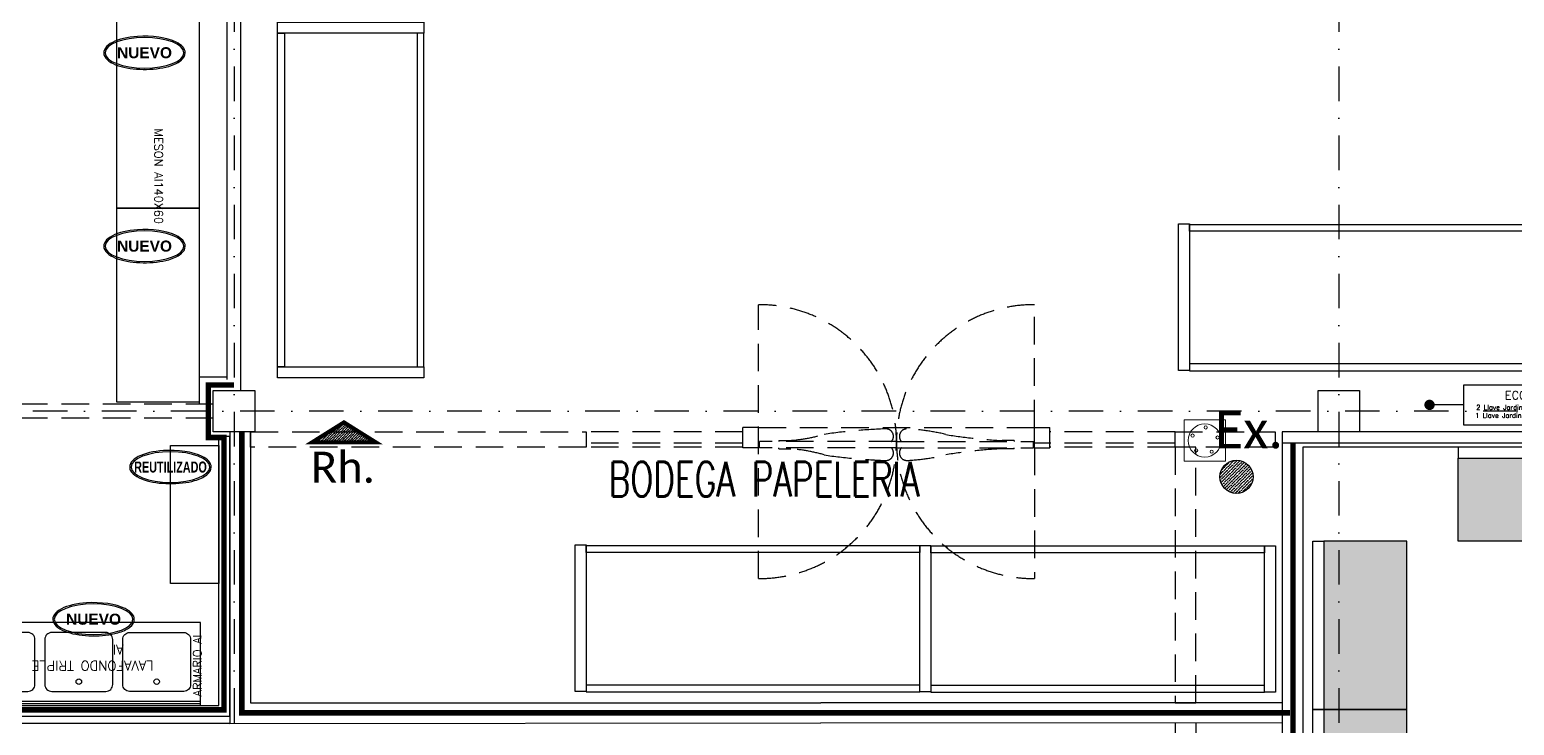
# Model space of a CAD drawing. Header units: millimetres. Extents: x 340 to 1003762, y 22 to 362022.
# Drawn here: x 626740 to 637491, y 288784 to 293820 of the extents above; entities that cross this region are included whole.
import ezdxf
from ezdxf.enums import TextEntityAlignment as Align

# ---------------------------------------------------------------- set-up
doc = ezdxf.new("R2010")
doc.units = ezdxf.units.MM
for name, pattern in [('LSBB_P_002 - PLANTA 1° NIVEL SALA DE VENTAS$0$000_ALTILLO PROPUESTA$0$HIDDEN', [0.375, 0.25, -0.125]), ('LSBB_P_002 - PLANTA 1° NIVEL SALA DE VENTAS$0$CONTINUOS', [0]), ('LSBB_P_002 - PLANTA 1° NIVEL SALA DE VENTAS$0$DASHDOT2', [0.5, 0.25, -0.125, 0, -0.125]), ('LSBB_P_002 - PLANTA 1° NIVEL SALA DE VENTAS$0$DASHED', [0.75, 0.5, -0.25])]:
    doc.linetypes.add(name, pattern=pattern)
for name, color, linetype in [('A-DEMOLICION SV', 40, 'Continuous'), ('LSBB_P_002 - PLANTA 1° NIVEL SALA DE VENTAS$0$A- TABIQUE TIPO SHAFT', 3, 'Continuous'), ('LSBB_P_002 - PLANTA 1° NIVEL SALA DE VENTAS$0$A-ACTIVOS NUEVOS', 20, 'Continuous'), ('LSBB_P_002 - PLANTA 1° NIVEL SALA DE VENTAS$0$A-ACTIVOS REUTILIZADOS', 7, 'Continuous'), ('LSBB_P_002 - PLANTA 1° NIVEL SALA DE VENTAS$0$A-Artefactos', 8, 'Continuous'), ('LSBB_P_002 - PLANTA 1° NIVEL SALA DE VENTAS$0$A-DEMOLICIONES', 30, 'LSBB_P_002 - PLANTA 1° NIVEL SALA DE VENTAS$0$DASHED'), ('LSBB_P_002 - PLANTA 1° NIVEL SALA DE VENTAS$0$A-Equipamiento acero inox', 8, 'Continuous'), ('LSBB_P_002 - PLANTA 1° NIVEL SALA DE VENTAS$0$A-GONDOLAS', 1, 'Continuous'), ('LSBB_P_002 - PLANTA 1° NIVEL SALA DE VENTAS$0$A-LAYOUT', 7, 'Continuous'), ('LSBB_P_002 - PLANTA 1° NIVEL SALA DE VENTAS$0$A-MOBILIARIO', 8, 'Continuous'), ('LSBB_P_002 - PLANTA 1° NIVEL SALA DE VENTAS$0$A-PANEL CAMARA NUEVO', 10, 'LSBB_P_002 - PLANTA 1° NIVEL SALA DE VENTAS$0$CONTINUOS'), ('LSBB_P_002 - PLANTA 1° NIVEL SALA DE VENTAS$0$A-PILETAS NUEVAS', 8, 'Continuous'), ('LSBB_P_002 - PLANTA 1° NIVEL SALA DE VENTAS$0$A-SE CONSTRUYE RELLENO', 10, 'LSBB_P_002 - PLANTA 1° NIVEL SALA DE VENTAS$0$CONTINUOS'), ('LSBB_P_002 - PLANTA 1° NIVEL SALA DE VENTAS$0$A-TABIQUES', 3, 'Continuous'), ('LSBB_P_002 - PLANTA 1° NIVEL SALA DE VENTAS$0$A-Textos', 2, 'Continuous'), ('LSBB_P_002 - PLANTA 1° NIVEL SALA DE VENTAS$0$E-TABIQUE-CAMARA', 1, 'Continuous'), ('LSBB_P_002 - PLANTA 1° NIVEL SALA DE VENTAS$0$EJES', 8, 'LSBB_P_002 - PLANTA 1° NIVEL SALA DE VENTAS$0$DASHDOT2'), ('LSBB_P_002 - PLANTA 1° NIVEL SALA DE VENTAS$0$ESTRUCTURA', 5, 'Continuous'), ('LSBB_P_002 - PLANTA 1° NIVEL SALA DE VENTAS$0$LLAVES ECOLAB', 90, 'Continuous'), ('LSBB_P_002 - PLANTA 1° NIVEL SALA DE VENTAS$0$N- EXTINTOR O RH', 1, 'Continuous'), ('LSBB_P_002 - PLANTA 1° NIVEL SALA DE VENTAS$0$RACKS BODEGAS', 2, 'Continuous'), ('LSBB_P_002 - PLANTA 1° NIVEL SALA DE VENTAS$0$TABIQUE', 3, 'Continuous')]:
    doc.layers.add(name, color=color, linetype=linetype)
doc.layers.add('LSBB_P_002 - PLANTA 1° NIVEL SALA DE VENTAS$0$LAYOUT$0$A-SALA-HATCH-VINOS Y LICORES', color=7, linetype='Continuous', true_color=0x008542)
doc.styles.add('LSBB_P_002 - PLANTA 1° NIVEL SALA DE VENTAS$0$ARIAL', font='')
doc.styles.add('LSBB_P_002 - PLANTA 1° NIVEL SALA DE VENTAS$0$Estilo1', font='GOTHIC.TTF', dxfattribs={"height": 0.24})
doc.styles.add('LSBB_P_002 - PLANTA 1° NIVEL SALA DE VENTAS$0$ROMANS', font='romans')
doc.styles.add('LSBB_P_002 - PLANTA 1° NIVEL SALA DE VENTAS$0$STANDARD', font='txt')
doc.styles.get('LSBB_P_002 - PLANTA 1° NIVEL SALA DE VENTAS$0$ARIAL').set_extended_font_data('Arial', bold=True)

# ---------------------------------------------------------------- blocks, each defined once
blk = doc.blocks.new('LSBB_P_002 - PLANTA 1° NIVEL SALA DE VENTAS$0$ARM')
at = {"layer": 'LSBB_P_002 - PLANTA 1° NIVEL SALA DE VENTAS$0$A-Equipamiento acero inox'}
blk.add_lwpolyline([(30.939, 22.141), (31.939, 22.141), (31.939, 21.791), (30.939, 21.791), (30.939, 22.141)], dxfattribs=at)
blk = doc.blocks.new('LSBB_P_002 - PLANTA 1° NIVEL SALA DE VENTAS$0$A$C6D5A0C58')
at = {"layer": 'LSBB_P_002 - PLANTA 1° NIVEL SALA DE VENTAS$0$A-ACTIVOS REUTILIZADOS', "extrusion": (0, 0, -1)}
blk.add_ellipse((0, 0), major_axis=(0.285, 0), ratio=0.388575, dxfattribs=at)
at = {"layer": 'LSBB_P_002 - PLANTA 1° NIVEL SALA DE VENTAS$0$A-ACTIVOS REUTILIZADOS'}
blk.add_open_spline([(0.295, 0), (0.295, -0.021), (0.283, -0.041), (0.241, -0.074), (0.211, -0.088), (0.069, -0.129), (-0.089, -0.127), (-0.245, -0.075), (-0.284, -0.048), (-0.303, 0.019), (-0.278, 0.052), (-0.188, 0.099), (-0.122, 0.114), (0.052, 0.126), (0.163, 0.11), (0.27, 0.057), (0.295, 0.03), (0.295, 0)], degree=3, knots=[0, 0, 0, 0, 0.461791, 0.461791, 0.923583, 0.923583, 2.283227, 2.283227, 3.034626, 3.034626, 3.786024, 3.786024, 4.537423, 4.537423, 5.618495, 5.618495, 6.283185, 6.283185, 6.283185, 6.283185], dxfattribs=at)
at = {"layer": 'LSBB_P_002 - PLANTA 1° NIVEL SALA DE VENTAS$0$A-ACTIVOS REUTILIZADOS', "style": 'LSBB_P_002 - PLANTA 1° NIVEL SALA DE VENTAS$0$ARIAL', "width": 0.7}
blk.add_text('REUTILIZADO', height=0.08, dxfattribs=at).set_placement((0, 0), align=Align.MIDDLE_CENTER)
blk = doc.blocks.new('LSBB_P_002 - PLANTA 1° NIVEL SALA DE VENTAS$0$A$C73AD46B8')
for p, q in [((0.569, 0), (0.569, 1.764)), ((0.587, 0), (0.587, 1.764))]:
    blk.add_line(p, q)
blk.add_lwpolyline([(0.6, 0), (0.6, 1.764), (0, 1.764), (0, 0), (0.6, 0)])
for points in [[(0.498, 1.642), (0.498, 1.25, -0.414214), (0.448, 1.2), (0.122, 1.2, -0.414214), (0.072, 1.25), (0.072, 1.642, -0.414214), (0.122, 1.692), (0.448, 1.692, -0.414214)], [(0.498, 0.686), (0.498, 1.078, 0.414214), (0.448, 1.128), (0.122, 1.128, 0.414214), (0.072, 1.078), (0.072, 0.686, 0.414214), (0.122, 0.636), (0.448, 0.636, 0.414214)], [(0.498, 0.122), (0.498, 0.514, 0.414214), (0.448, 0.564), (0.122, 0.564, 0.414214), (0.072, 0.514), (0.072, 0.122, 0.414214), (0.122, 0.072), (0.448, 0.072, 0.414214)]]:
    blk.add_lwpolyline(points, format="xyb", close=True)
for centre in [(0.428, 1.446), (0.428, 0.882), (0.428, 0.318)]:
    blk.add_circle(centre, 0.02)
at = {"insert": (0.348, 2.206), "char_height": 0.07, "width": 1.7605, "attachment_point": 1, "rotation": 270, "style": 'LSBB_P_002 - PLANTA 1° NIVEL SALA DE VENTAS$0$ROMANS'}
blk.add_mtext('\\pi0.78383;LAVAFONDO TRIPLE\\P\\pi0.42358;            AI', dxfattribs=at)
blk = doc.blocks.new('LSBB_P_002 - PLANTA 1° NIVEL SALA DE VENTAS$0$A$C529333AF')
at = {"layer": 'LSBB_P_002 - PLANTA 1° NIVEL SALA DE VENTAS$0$A-ACTIVOS NUEVOS', "extrusion": (0, 0, -1)}
blk.add_ellipse((0, 0), major_axis=(0.285, 0), ratio=0.388575, dxfattribs=at)
at = {"layer": 'LSBB_P_002 - PLANTA 1° NIVEL SALA DE VENTAS$0$A-ACTIVOS NUEVOS'}
blk.add_open_spline([(0.295, 0), (0.295, -0.021), (0.283, -0.041), (0.241, -0.074), (0.211, -0.088), (0.069, -0.129), (-0.089, -0.127), (-0.245, -0.075), (-0.284, -0.048), (-0.303, 0.019), (-0.278, 0.052), (-0.188, 0.099), (-0.122, 0.114), (0.052, 0.126), (0.163, 0.11), (0.27, 0.057), (0.295, 0.03), (0.295, 0)], degree=3, knots=[0, 0, 0, 0, 0.461791, 0.461791, 0.923583, 0.923583, 2.283227, 2.283227, 3.034626, 3.034626, 3.786024, 3.786024, 4.537423, 4.537423, 5.618495, 5.618495, 6.283185, 6.283185, 6.283185, 6.283185], dxfattribs=at)
at = {"layer": 'LSBB_P_002 - PLANTA 1° NIVEL SALA DE VENTAS$0$A-ACTIVOS NUEVOS', "insert": (0, 0), "char_height": 0.08, "attachment_point": 5, "style": 'LSBB_P_002 - PLANTA 1° NIVEL SALA DE VENTAS$0$ARIAL'}
blk.add_mtext_dynamic_manual_height_columns('NUEVO', width=0.53655, gutter_width=0.7, heights=[0], dxfattribs=at)
blk = doc.blocks.new('LSBB_P_002 - PLANTA 1° NIVEL SALA DE VENTAS$0$LLAVE ECOLAB')
at = {"layer": 'LSBB_P_002 - PLANTA 1° NIVEL SALA DE VENTAS$0$LLAVES ECOLAB', "color": 8}
blk.add_lwpolyline([(-1.501, 0.544), (-1.501, 1.437), (-1.209, 1.437), (-1.209, 0.544)], close=True, dxfattribs=at)
for points in [[(-1.355, 0.544), (-1.355, 0.295)], [(-1.355, 0.511), (-1.355, 0.295)]]:
    blk.add_lwpolyline(points, dxfattribs=at)
at = {"layer": 'LSBB_P_002 - PLANTA 1° NIVEL SALA DE VENTAS$0$LLAVES ECOLAB', "color": 8, "const_width": 0.035}
blk.add_lwpolyline([(-1.375, 0.295, 1), (-1.335, 0.295, 1)], format="xyb", close=True, dxfattribs=at)
blk.add_lwpolyline([(-1.375, 0.295, 1), (-1.335, 0.295, 1)], format="xyb", close=True, dxfattribs=at)
at = {"layer": 'LSBB_P_002 - PLANTA 1° NIVEL SALA DE VENTAS$0$A-MOBILIARIO', "ltscale": 0.25, "insert": (-1.352, 0.992), "char_height": 0.06, "width": 1.14638, "attachment_point": 5, "rotation": 90, "style": 'LSBB_P_002 - PLANTA 1° NIVEL SALA DE VENTAS$0$ROMANS'}
blk.add_mtext('\\A1;ECOLAB\\P{\\H0.58333x;2 Llave Jardin 1/2" agua fria\\P1 Llave Jardin 1/2" a caliente}', dxfattribs=at)
blk = doc.blocks.new('LSBB_P_002 - PLANTA 1° NIVEL SALA DE VENTAS$0$1208_Sala de Ventas$0$G. 122 X 60')
h = blk.add_hatch(color=256)
h.dxf.hatch_style = 1
h.paths.add_polyline_path([(-0.005, 0), (0.595, 0), (0.595, 1.22), (-0.005, 1.22)])
at = {"layer": 'LSBB_P_002 - PLANTA 1° NIVEL SALA DE VENTAS$0$A-GONDOLAS'}
for points in [[(-0.005, 0), (-0.085, 0), (-0.085, 1.22), (-0.005, 1.22)], [(-0.005, 0), (0.595, 0), (0.595, 1.22), (-0.005, 1.22)]]:
    blk.add_lwpolyline(points, close=True, dxfattribs=at)
blk = doc.blocks.new('LSBB_P_002 - PLANTA 1° NIVEL SALA DE VENTAS$0$SVLY')
at = {"layer": 'LSBB_P_002 - PLANTA 1° NIVEL SALA DE VENTAS$0$LAYOUT$0$A-SALA-HATCH-VINOS Y LICORES', "xscale": -1, "rotation": 90}
blk.add_blockref('LSBB_P_002 - PLANTA 1° NIVEL SALA DE VENTAS$0$1208_Sala de Ventas$0$G. 122 X 60', (1061.523, 304.821), dxfattribs=at)
at = {"layer": 'LSBB_P_002 - PLANTA 1° NIVEL SALA DE VENTAS$0$LAYOUT$0$A-SALA-HATCH-VINOS Y LICORES'}
for p in [(1059.336, 303.006), (1059.336, 301.786)]:
    blk.add_blockref('LSBB_P_002 - PLANTA 1° NIVEL SALA DE VENTAS$0$1208_Sala de Ventas$0$G. 122 X 60', p, dxfattribs=at)
blk = doc.blocks.new('LSBB_P_002 - PLANTA 1° NIVEL SALA DE VENTAS$0$A$C1DC406FA')
at = {"layer": 'LSBB_P_002 - PLANTA 1° NIVEL SALA DE VENTAS$0$N- EXTINTOR O RH', "linetype": 'ByBlock'}
h = blk.add_hatch(dxfattribs=at)
h.set_pattern_fill('ANSI36,_I', color=256, scale=0.105, style=2)
h.set_pattern_definition([(45, (7209.541527, -17711.555046), (0.006960582377, 0.0255221353835), [0.0328125, -0.0065625, 0, -0.0065625])])
h.paths.add_polyline_path([(0.283, 0.545), (0.513, 0.401), (0.053, 0.401)])
at = {"layer": 'LSBB_P_002 - PLANTA 1° NIVEL SALA DE VENTAS$0$N- EXTINTOR O RH', "const_width": 0.03}
blk.add_lwpolyline([(0.283, 0.545), (0.283, 0.545), (0.513, 0.401), (0.053, 0.401)], close=True, dxfattribs=at)
at = {"layer": 'LSBB_P_002 - PLANTA 1° NIVEL SALA DE VENTAS$0$N- EXTINTOR O RH', "insert": (0.276, 0.219), "char_height": 0.225, "width": 5.00739, "attachment_point": 5, "style": 'LSBB_P_002 - PLANTA 1° NIVEL SALA DE VENTAS$0$STANDARD'}
blk.add_mtext('{\\fCalibri|b0|i0|c0|p34;Rh.}', dxfattribs=at)
blk = doc.blocks.new('LSBB_P_002 - PLANTA 1° NIVEL SALA DE VENTAS$0$RH. EXISTENTE')
at = {"layer": 'LSBB_P_002 - PLANTA 1° NIVEL SALA DE VENTAS$0$N- EXTINTOR O RH', "color": 20}
blk.add_blockref('LSBB_P_002 - PLANTA 1° NIVEL SALA DE VENTAS$0$A$C1DC406FA', (851.952, 304.54), dxfattribs=at)
blk = doc.blocks.new('LSBB_P_002 - PLANTA 1° NIVEL SALA DE VENTAS$0$A$C733336A8')
at = {"layer": 'LSBB_P_002 - PLANTA 1° NIVEL SALA DE VENTAS$0$N- EXTINTOR O RH', "linetype": 'ByBlock'}
h = blk.add_hatch(dxfattribs=at)
h.set_pattern_fill('ANSI36,_I', color=256, scale=0.126, style=2)
h.set_pattern_definition([(45, (8652.443333, -21254.299438), (0.008352698853, 0.03062656246), [0.039375, -0.007875, 0, -0.007875])])
edge = h.paths.add_edge_path()
edge.add_arc((0.172, 0.12), 0.12, 0, 360)
at = {"layer": 'LSBB_P_002 - PLANTA 1° NIVEL SALA DE VENTAS$0$N- EXTINTOR O RH'}
blk.add_circle((0.172, 0.12), 0.12, dxfattribs=at)
at = {"layer": 'LSBB_P_002 - PLANTA 1° NIVEL SALA DE VENTAS$0$N- EXTINTOR O RH', "insert": (0.262, 0.46), "char_height": 0.27, "width": 6.00887, "attachment_point": 5, "style": 'LSBB_P_002 - PLANTA 1° NIVEL SALA DE VENTAS$0$STANDARD'}
blk.add_mtext('{\\fCalibri|b0|i0|c0|p34;Ex.}', dxfattribs=at)
blk = doc.blocks.new('LSBB_P_002 - PLANTA 1° NIVEL SALA DE VENTAS$0$EXTINTORES EXISTENTES')
at = {"layer": 'LSBB_P_002 - PLANTA 1° NIVEL SALA DE VENTAS$0$N- EXTINTOR O RH', "color": 20}
blk.add_blockref('LSBB_P_002 - PLANTA 1° NIVEL SALA DE VENTAS$0$A$C733336A8', (858.446, 304.568), dxfattribs=at)
blk = doc.blocks.new('LSBB_P_002 - PLANTA 1° NIVEL SALA DE VENTAS$0$A$C69995B83')
at = {"linetype": 'Continuous', "lineweight": 20}
for p, q in [((0, 0), (-0.3, 0)), ((-0.3, 0), (-0.3, -0.3)), ((0, -0.3), (0, 0)), ((-0.3, -0.3), (0, -0.3))]:
    blk.add_line(p, q, dxfattribs=at)
at = {"linetype": 'Continuous', "lineweight": 20, "const_width": 0.00333}
blk.add_lwpolyline([(-0.3, -0.3), (-0.3, 0), (0, 0), (0, -0.3)], close=True, dxfattribs=at)
at = {"linetype": 'Continuous', "lineweight": 20}
for centre, radius in [((-0.15, -0.15), 0.12), ((-0.186, -0.062), 0.0117), ((-0.078, -0.088), 0.0117), ((-0.245, -0.157), 0.0117), ((-0.245, -0.157), 0.0117), ((-0.069, -0.2), 0.0117), ((-0.172, -0.243), 0.0117)]:
    blk.add_circle(centre, radius, dxfattribs=at)
blk = doc.blocks.new('LSBB_P_002 - PLANTA 1° NIVEL SALA DE VENTAS$0$DEMOL')
at = {"layer": 'LSBB_P_002 - PLANTA 1° NIVEL SALA DE VENTAS$0$A-DEMOLICIONES', "linetype": 'LSBB_P_002 - PLANTA 1° NIVEL SALA DE VENTAS$0$000_ALTILLO PROPUESTA$0$HIDDEN', "ltscale": 0.8}
for p, q in [((1055.236, 303.955), (1055.236, 305.937)), ((1057.236, 305.049), (1057.236, 305.937)), ((1051.189, 305.216), (1051.189, 305.416)), ((1051.189, 305.416), (1051.389, 305.416)), ((1051.289, 305.216), (1047.235, 305.216)), ((1051.289, 305.116), (1047.235, 305.116)), ((1051.559, 305.016), (1053.989, 305.016)), ((1051.559, 304.906), (1051.559, 305.016)), ((1055.124, 305.016), (1053.989, 305.016)), ((1053.989, 305.016), (1053.989, 304.906)), ((1055.124, 305.016), (1053.989, 305.016)), ((1053.989, 305.016), (1053.989, 304.906)), ((1055.124, 304.902), (1055.124, 305.049)), ((1055.236, 305.049, 0.012), (1055.124, 305.049, 0.012)), ((1055.236, 305.049), (1057.236, 305.049)), ((1055.236, 304.902), (1055.236, 305.049)), ((1057.236, 304.902), (1057.236, 305.049)), ((1057.236, 305.049, 0.012), (1057.347, 305.049, 0.012)), ((1057.347, 304.902), (1057.347, 305.049)), ((1058.253, 305.016), (1057.347, 305.016)), ((1058.253, 305.016), (1058.977, 305.016)), ((1058.253, 304.906), (1058.253, 305.016)), ((1058.977, 305.016), (1058.977, 304.906)), ((1053.989, 304.906), (1051.559, 304.906)), ((1055.124, 304.936), (1053.989, 304.936)), ((1055.124, 304.906), (1053.989, 304.906)), ((1055.236, 304.902), (1055.124, 304.902)), ((1056.236, 304.946), (1055.245, 304.946)), ((1055.245, 304.902), (1055.245, 304.946)), ((1056.236, 304.902), (1055.245, 304.902)), ((1055.383, 304.954), (1055.47, 304.954)), ((1055.383, 304.954), (1055.383, 304.946)), ((1055.383, 304.894), (1055.383, 304.902)), ((1055.383, 304.894), (1055.47, 304.894)), ((1056.236, 304.946), (1057.227, 304.946)), ((1056.236, 304.902), (1056.236, 304.946)), ((1056.236, 304.902), (1056.236, 304.946)), ((1056.236, 304.902), (1057.227, 304.902)), ((1057.088, 304.954), (1057.002, 304.954)), ((1057.088, 304.894), (1057.002, 304.894)), ((1057.088, 304.954), (1057.088, 304.946)), ((1057.088, 304.894), (1057.088, 304.902)), ((1057.227, 304.902), (1057.227, 304.946)), ((1058.253, 304.936), (1057.236, 304.936)), ((1057.236, 304.902), (1057.236, 303.955)), ((1057.236, 304.902), (1057.347, 304.902)), ((1058.253, 304.906), (1057.347, 304.906)), ((1058.977, 304.906), (1058.253, 304.906)), ((1058.404, 304.906), (1058.254, 304.906)), ((1058.254, 304.906), (1058.254, 303.056)), ((1058.404, 303.056), (1058.404, 304.906)), ((1058.254, 303.056), (1058.404, 303.056)), ((1058.254, 302.908), (1058.253, 297.01)), ((1058.404, 302.908), (1058.403, 297.01))]:
    blk.add_line(p, q, dxfattribs=at)
for centre, radius, start, end in [((1055.245, 304.946), 0.991, 269.4883, 90.5117), ((1057.227, 304.946), 0.991, 89.4883, 270.5117), ((1055.373, 306.181, 0.012), 1.23, 274.5376, 286.0166), ((1056.301, 300.934, 0.012), 4.107, 91.932, 98.2415), ((1056.16, 304.984, 0.012), 0.0541, 315.4476, 87.9321), ((1056.311, 304.984, 0.012), 0.0541, 92.0679, 224.5524), ((1056.221, 303.392, 0.012), 1.649, 76.971, 86.9312), ((1057.163, 308.382, 0.012), 3.432, 260.4367, 267.3083), ((1055.373, 303.668, 0.012), 1.23, 73.9834, 85.4624), ((1056.16, 304.864, 0.012), 0.0541, 272.0679, 44.5524), ((1056.311, 304.864, 0.012), 0.0541, 135.4476, 267.9321), ((1057.163, 301.466, 0.012), 3.432, 92.6917, 99.5633), ((1056.301, 308.914, 0.012), 4.107, 261.7585, 268.068), ((1056.221, 306.456, 0.012), 1.649, 273.0688, 283.029)]:
    blk.add_arc(centre, radius, start, end, dxfattribs=at)
blk = doc.blocks.new('LSBB_P_002 - PLANTA 1° NIVEL SALA DE VENTAS', base_point=(223.57, 14.22))
at = {"layer": 'LSBB_P_002 - PLANTA 1° NIVEL SALA DE VENTAS$0$A- TABIQUE TIPO SHAFT'}
blk.add_lwpolyline([(851.409, 302.906), (847.088, 302.906), (847.088, 302.958), (851.409, 302.958)], close=True, dxfattribs=at)
at = {"layer": 'LSBB_P_002 - PLANTA 1° NIVEL SALA DE VENTAS$0$A-Equipamiento acero inox'}
for points in [[(850.589, 308.035), (850.589, 306.635), (851.189, 306.635), (851.189, 308.035)], [(850.589, 306.635), (850.589, 305.235), (851.189, 305.235), (851.189, 306.635)]]:
    blk.add_lwpolyline(points, close=True, dxfattribs=at)
at = {"layer": 'LSBB_P_002 - PLANTA 1° NIVEL SALA DE VENTAS$0$A-PANEL CAMARA NUEVO'}
for points in [[(849.275, 303.036), (851.329, 303.036), (851.329, 303.036), (851.329, 304.986)], [(851.329, 304.986), (851.409, 304.986)], [(851.409, 302.956), (847.088, 302.956), (847.088, 303.036)]]:
    blk.add_lwpolyline(points, dxfattribs=at)
blk.add_lwpolyline([(851.409, 302.956), (851.409, 304.986)], close=True, dxfattribs=at)
at = {"layer": 'LSBB_P_002 - PLANTA 1° NIVEL SALA DE VENTAS$0$A-SE CONSTRUYE RELLENO', "const_width": 0.04}
for points in [[(847.126, 303.135), (847.126, 303.004), (851.366, 303.004), (851.366, 304.976), (851.253, 304.976), (851.253, 305.356), (851.431, 305.356), (851.44, 305.356)], [(859.085, 302.982), (851.496, 302.983), (851.496, 305.016)], [(859.107, 304.936), (859.107, 296.906)]]:
    blk.add_lwpolyline(points, dxfattribs=at)
at = {"layer": 'LSBB_P_002 - PLANTA 1° NIVEL SALA DE VENTAS$0$A-TABIQUES'}
for points in [[(851.559, 305.016), (851.559, 303.056), (855.689, 303.056)], [(851.409, 304.906), (851.409, 302.906), (855.689, 302.909)], [(859.028, 303.056), (855.689, 303.056)], [(859.028, 302.908), (855.689, 302.909)]]:
    blk.add_lwpolyline(points, dxfattribs=at)
at = {"layer": 'LSBB_P_002 - PLANTA 1° NIVEL SALA DE VENTAS$0$E-TABIQUE-CAMARA'}
for p, q in [((851.489, 305.316), (851.489, 315.099)), ((851.389, 305.396), (851.389, 309.616))]:
    blk.add_line(p, q, dxfattribs=at)
at = {"layer": 'LSBB_P_002 - PLANTA 1° NIVEL SALA DE VENTAS$0$EJES'}
for p, q in [((851.439, 330.166), (851.439, 242.519)), ((859.439, 330.166), (859.439, 242.519)), ((879.738, 305.166), (769.057, 305.166))]:
    blk.add_line(p, q, dxfattribs=at)
at = {"layer": 'LSBB_P_002 - PLANTA 1° NIVEL SALA DE VENTAS$0$ESTRUCTURA'}
for points in [[(851.589, 305.316), (851.589, 305.016), (851.289, 305.016), (851.289, 305.316)], [(859.589, 305.316), (859.589, 305.016), (859.289, 305.016), (859.289, 305.316)]]:
    blk.add_lwpolyline(points, close=True, dxfattribs=at)
at = {"layer": 'LSBB_P_002 - PLANTA 1° NIVEL SALA DE VENTAS$0$RACKS BODEGAS', "color": 2}
for points in [[(852.814, 307.902), (851.754, 307.902), (851.754, 307.982), (852.814, 307.982)], [(851.754, 307.902), (851.804, 307.902), (851.804, 305.487), (851.754, 305.487)], [(852.814, 307.902), (852.764, 307.902), (852.764, 305.487), (852.814, 305.487)], [(858.278, 305.462), (858.278, 306.522), (858.358, 306.522), (858.358, 305.462)], [(860.773, 306.519), (860.773, 306.469), (858.358, 306.469), (858.358, 306.519)], [(852.814, 305.407), (851.754, 305.407), (851.754, 305.487), (852.814, 305.487)], [(860.773, 305.459), (860.773, 305.509), (858.358, 305.509), (858.358, 305.459)], [(853.91, 303.138), (853.91, 304.198), (853.99, 304.198), (853.99, 303.138)], [(856.405, 304.194), (856.405, 304.144), (853.99, 304.144), (853.99, 304.194)], [(856.405, 303.134), (856.405, 304.194), (856.485, 304.194), (856.485, 303.134)], [(856.405, 303.134), (856.405, 304.194), (856.485, 304.194), (856.485, 303.134)], [(858.9, 304.191), (858.9, 304.141), (856.485, 304.141), (856.485, 304.191)], [(858.9, 303.131), (858.9, 304.191), (858.98, 304.191), (858.98, 303.131)], [(856.405, 303.134), (856.405, 303.184), (853.99, 303.184), (853.99, 303.134)], [(858.9, 303.131), (858.9, 303.181), (856.485, 303.181), (856.485, 303.131)]]:
    blk.add_lwpolyline(points, close=True, dxfattribs=at)
at = {"layer": 'LSBB_P_002 - PLANTA 1° NIVEL SALA DE VENTAS$0$TABIQUE'}
for p, q in [((872.682, 305.016), (859.029, 305.016)), ((872.682, 304.936), (859.029, 304.936)), ((872.682, 304.906), (859.178, 304.906))]:
    blk.add_line(p, q, dxfattribs=at)
for points in [[(851.559, 305.016), (851.409, 305.016)], [(851.409, 305.016), (851.409, 304.906)], [(859.028, 305.016), (859.028, 296.906)], [(859.178, 304.906), (859.178, 296.906)]]:
    blk.add_lwpolyline(points, dxfattribs=at)
at = {"layer": 'LSBB_P_002 - PLANTA 1° NIVEL SALA DE VENTAS$0$A-ACTIVOS NUEVOS'}
for p in [(850.791, 307.761), (850.791, 306.361), (850.422, 303.66)]:
    blk.add_blockref('LSBB_P_002 - PLANTA 1° NIVEL SALA DE VENTAS$0$A$C529333AF', p, dxfattribs=at)
at = {"layer": 'LSBB_P_002 - PLANTA 1° NIVEL SALA DE VENTAS$0$A-ACTIVOS REUTILIZADOS'}
blk.add_blockref('LSBB_P_002 - PLANTA 1° NIVEL SALA DE VENTAS$0$A$C6D5A0C58', (850.979, 304.762), dxfattribs=at)
at = {"layer": 'LSBB_P_002 - PLANTA 1° NIVEL SALA DE VENTAS$0$A-Artefactos', "rotation": 270}
blk.add_blockref('LSBB_P_002 - PLANTA 1° NIVEL SALA DE VENTAS$0$A$C73AD46B8', (849.433, 303.636), dxfattribs=at)
at = {"layer": 'LSBB_P_002 - PLANTA 1° NIVEL SALA DE VENTAS$0$A-DEMOLICIONES'}
blk.add_blockref('LSBB_P_002 - PLANTA 1° NIVEL SALA DE VENTAS$0$DEMOL', (-200, 0), dxfattribs=at)
at = {"layer": 'LSBB_P_002 - PLANTA 1° NIVEL SALA DE VENTAS$0$A-Equipamiento acero inox', "rotation": 270}
blk.add_blockref('LSBB_P_002 - PLANTA 1° NIVEL SALA DE VENTAS$0$ARM', (829.188, 335.857), dxfattribs=at)
at = {"layer": 'LSBB_P_002 - PLANTA 1° NIVEL SALA DE VENTAS$0$A-LAYOUT', "color": 1}
blk.add_blockref('LSBB_P_002 - PLANTA 1° NIVEL SALA DE VENTAS$0$SVLY', (-200, 0), dxfattribs=at)
at = {"layer": 'LSBB_P_002 - PLANTA 1° NIVEL SALA DE VENTAS$0$A-PILETAS NUEVAS', "xscale": -1, "rotation": 90}
blk.add_blockref('LSBB_P_002 - PLANTA 1° NIVEL SALA DE VENTAS$0$A$C69995B83', (858.318, 304.804), dxfattribs=at)
at = {"layer": 'LSBB_P_002 - PLANTA 1° NIVEL SALA DE VENTAS$0$LLAVES ECOLAB', "rotation": 270}
blk.add_blockref('LSBB_P_002 - PLANTA 1° NIVEL SALA DE VENTAS$0$LLAVE ECOLAB', (859.801, 303.857), dxfattribs=at)
at = {"layer": 'LSBB_P_002 - PLANTA 1° NIVEL SALA DE VENTAS$0$N- EXTINTOR O RH'}
for name, p in [('LSBB_P_002 - PLANTA 1° NIVEL SALA DE VENTAS$0$EXTINTORES EXISTENTES', (0.08, 0.003)), ('LSBB_P_002 - PLANTA 1° NIVEL SALA DE VENTAS$0$RH. EXISTENTE', (0, 0))]:
    blk.add_blockref(name, p, dxfattribs=at)
at = {"layer": 'LSBB_P_002 - PLANTA 1° NIVEL SALA DE VENTAS$0$A-Equipamiento acero inox', "char_height": 0.06, "width": 2.66585, "attachment_point": 2, "style": 'LSBB_P_002 - PLANTA 1° NIVEL SALA DE VENTAS$0$Estilo1'}
for s, insert, rotation in [('{\\Fromans|c0;MESON AI140X60}', (850.923, 306.867), 270), ('{\\Fromans|c0;ARMARIO AI}', (851.143, 303.325), 90)]:
    blk.add_mtext(s, dxfattribs=dict(at, insert=insert, rotation=rotation))
at = {"layer": 'LSBB_P_002 - PLANTA 1° NIVEL SALA DE VENTAS$0$A-Textos', "color": 2, "insert": (855.277, 304.799, 0), "char_height": 0.25, "width": 3.65265, "attachment_point": 2, "style": 'LSBB_P_002 - PLANTA 1° NIVEL SALA DE VENTAS$0$ROMANS'}
blk.add_mtext('{\\W0.7;BODEGA PAPELERIA}', dxfattribs=at)

msp = doc.modelspace()

# ---------------------------------------------------------------- block references
at = {"layer": 'A-DEMOLICION SV', "xscale": 1000, "yscale": 1000, "zscale": 1000}
msp.add_blockref('LSBB_P_002 - PLANTA 1° NIVEL SALA DE VENTAS', (351, 112), dxfattribs=at)

doc.saveas('drawing.dxf')
